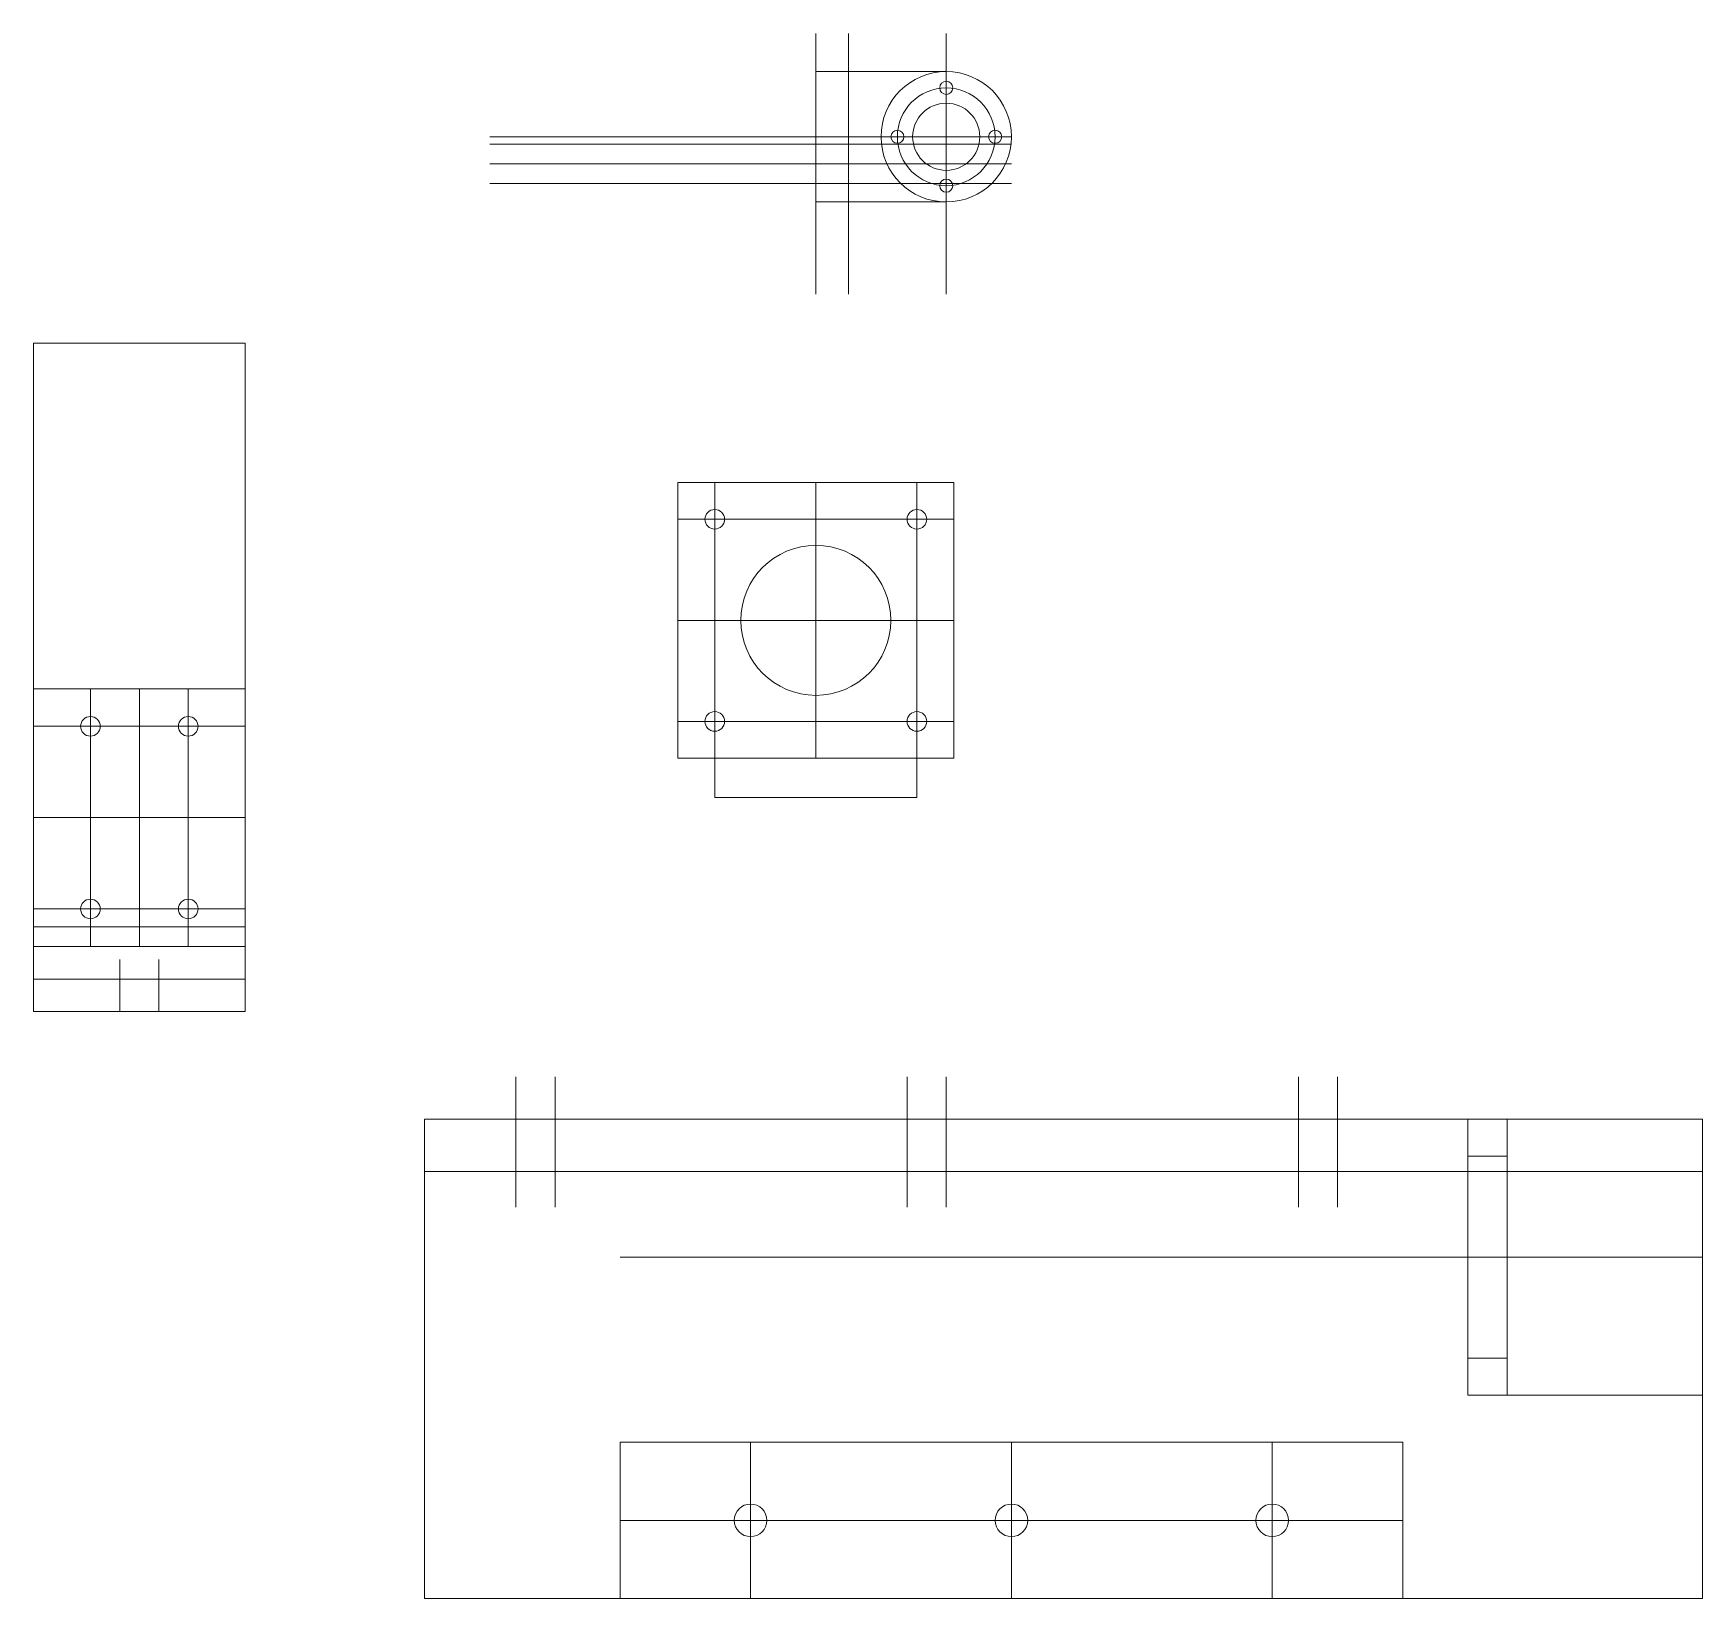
# Model space of a CAD drawing. Header units: millimetres. Extents: x 0 to 256, y -100 to 140.
import ezdxf

# ---------------------------------------------------------------- set-up
doc = ezdxf.new("R2010")
doc.units = ezdxf.units.MM
for name, color, linetype, lineweight, true_color in [('cuts', 7, 'CONTINUOUS', 0, 0x000000), ('cuts-motor-mount', 7, 'CONTINUOUS', 0, 0x000000), ('cuts-tab', 7, 'CONTINUOUS', 0, 0x000000), ('deck', 7, 'CONTINUOUS', 0, 0x000000), ('drawing', 1, 'CONTINUOUS', 0, 0xff0000), ('drawing-deck', 6, 'CONTINUOUS', 0, 0xff00ff), ('drawing-motor-mount', 5, 'CONTINUOUS', 0, 0x0000ff), ('drawing-tab', 4, 'CONTINUOUS', 0, 0x00ffff)]:
    doc.layers.add(name, color=color, linetype=linetype, lineweight=lineweight, true_color=true_color)

msp = doc.modelspace()

# ---------------------------------------------------------------- linework, layer by layer
at = {"layer": 'cuts'}
for p, q in [((0, 92.5), (32.5, 92.5)), ((0, -10), (0, 92.5)), ((32.5, 92.5), (32.5, -10)), ((13.25, -10), (13.25, -5)), ((13.25, -5), (19.25, -5)), ((19.25, -5), (19.25, -10)), ((0, -10), (13.25, -10)), ((19.25, -10), (32.5, -10))]:
    msp.add_line(p, q, dxfattribs=at)
for centre in [(8.75, 33.75), (23.75, 33.75), (8.75, 5.75), (23.75, 5.75)]:
    msp.add_circle(centre, 1.5, dxfattribs=at)
at = {"layer": 'cuts-motor-mount'}
for p, q in [((98.85, 71.15), (141.15, 71.15)), ((98.85, 71.15), (98.85, 28.85)), ((141.15, 71.15), (141.15, 28.85)), ((98.85, 28.85), (104.5, 28.85)), ((104.5, 28.85), (104.5, 22.85)), ((135.5, 22.85), (135.5, 28.85)), ((135.5, 28.85), (141.15, 28.85)), ((104.5, 22.85), (135.5, 22.85))]:
    msp.add_line(p, q, dxfattribs=at)
for centre, radius in [((104.5, 65.5), 1.5), ((135.5, 65.5), 1.5), ((120, 50), 11.5), ((104.5, 34.5), 1.5), ((135.5, 34.5), 1.5)]:
    msp.add_circle(centre, radius, dxfattribs=at)
at = {"layer": 'cuts-tab'}
for p, q in [((120, 134.15), (120, 123)), ((140, 134.15), (120, 134.15)), ((120, 123), (125, 123)), ((125, 123), (125, 117)), ((125, 117), (120, 117)), ((120, 117), (120, 114.15)), ((120, 114.15), (140, 114.15))]:
    msp.add_line(p, q, dxfattribs=at)
for centre, radius in [((140, 131.65), 1), ((140, 124.15), 5.15), ((132.5, 124.15), 1), ((147.5, 124.15), 1), ((140, 116.65), 1)]:
    msp.add_circle(centre, radius, dxfattribs=at)
msp.add_arc((140, 124.15), 10, 270, 90, dxfattribs=at)
at = {"layer": 'deck'}
for p, q in [((60, -26.5), (60, -100)), ((74, -26.5), (60, -26.5)), ((74, -34.5), (74, -26.5)), ((134, -26.5), (80, -26.5)), ((80, -26.5), (80, -34.5)), ((134, -34.5), (134, -26.5)), ((194, -26.5), (140, -26.5)), ((140, -26.5), (140, -34.5)), ((194, -34.5), (194, -26.5)), ((256, -26.5), (200, -26.5)), ((200, -26.5), (200, -34.5)), ((256, -100), (256, -26.5)), ((220, -32.15), (226, -32.15)), ((220, -63.15), (220, -32.15)), ((226, -32.15), (226, -63.15)), ((80, -34.5), (74, -34.5)), ((140, -34.5), (134, -34.5)), ((200, -34.5), (194, -34.5)), ((226, -63.15), (220, -63.15)), ((60, -100), (256, -100))]:
    msp.add_line(p, q, dxfattribs=at)
for centre in [(110, -88), (150, -88), (190, -88)]:
    msp.add_circle(centre, 2.5, dxfattribs=at)
at = {"layer": 'drawing'}
for p, q in [((32.5, 92.5), (0, 92.5)), ((32.5, 39.5), (0, 39.5)), ((0, 39.5), (0, 0)), ((8.75, 39.5), (8.75, 0)), ((16.25, 39.5), (16.25, 0)), ((23.75, 39.5), (23.75, 0)), ((32.5, 0), (32.5, 39.5)), ((0, 33.75), (32.5, 33.75)), ((0, 19.75), (32.5, 19.75)), ((0, 5.75), (32.5, 5.75)), ((32.5, 3), (0, 3)), ((0, 0), (32.5, 0)), ((13.25, -2), (13.25, -10)), ((19.25, -2), (19.25, -10)), ((0, -5), (32.5, -5)), ((0, -10), (32.5, -10))]:
    msp.add_line(p, q, dxfattribs=at)
at = {"layer": 'drawing-deck'}
for p, q in [((74, -20), (74, -40)), ((80, -20), (80, -40)), ((134, -20), (134, -40)), ((140, -20), (140, -40)), ((194, -20), (194, -40)), ((200, -20), (200, -40)), ((256, -26.5), (60, -26.5)), ((60, -26.5), (60, -100)), ((220, -68.8), (220, -26.5)), ((226, -68.8), (226, -26.5)), ((256, -100), (256, -26.5)), ((226, -32.15), (220, -32.15)), ((256, -34.5), (60, -34.5)), ((256, -47.65), (90, -47.65)), ((226, -63.15), (220, -63.15)), ((256, -68.8), (220, -68.8)), ((90, -76), (210, -76)), ((90, -76), (90, -100)), ((110, -76), (110, -100)), ((150, -76), (150, -100)), ((190, -100), (190, -76)), ((210, -100), (210, -76)), ((90, -88), (210, -88)), ((60, -100), (256, -100))]:
    msp.add_line(p, q, dxfattribs=at)
at = {"layer": 'drawing-motor-mount'}
for p, q in [((98.85, 71.15), (98.85, 28.85)), ((98.85, 71.15), (141.15, 71.15)), ((104.5, 71.15), (104.5, 22.85)), ((120, 71.15), (120, 28.85)), ((135.5, 71.15), (135.5, 22.85)), ((141.15, 71.15), (141.15, 28.85)), ((98.85, 65.5), (141.15, 65.5)), ((98.85, 50), (141.15, 50)), ((98.85, 34.5), (141.15, 34.5)), ((98.85, 28.85), (141.15, 28.85)), ((104.5, 22.85), (135.5, 22.85))]:
    msp.add_line(p, q, dxfattribs=at)
msp.add_circle((120, 50), 11.5, dxfattribs=at)
at = {"layer": 'drawing-tab'}
for p, q in [((120, 140), (120, 100)), ((125, 140), (125, 100)), ((140, 140), (140, 100)), ((140, 134.15), (120, 134.15)), ((70, 124.15), (150, 124.15)), ((70, 123), (150, 123)), ((70, 120), (150, 120)), ((70, 117), (150, 117)), ((140, 114.15), (120, 114.15))]:
    msp.add_line(p, q, dxfattribs=at)
for radius in [10, 7.5]:
    msp.add_circle((140, 124.15), radius, dxfattribs=at)

doc.saveas('drawing.dxf')
